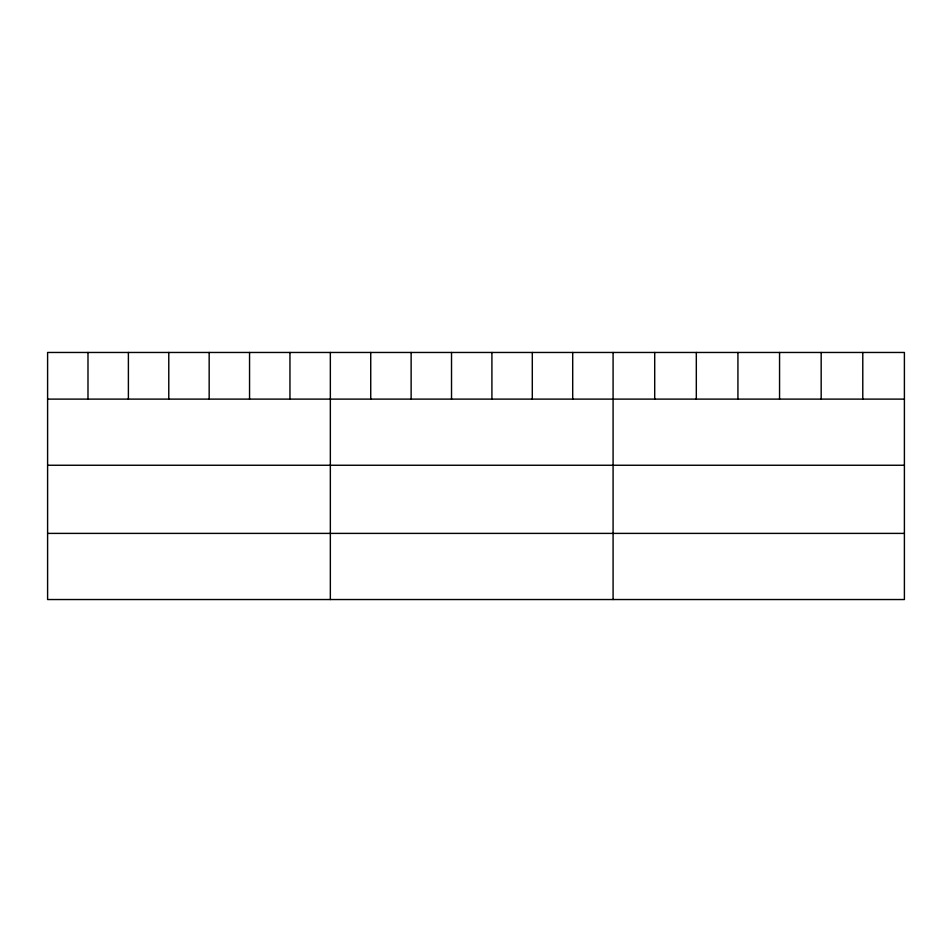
<?xml version="1.0" encoding="UTF-8"?>
<svg xmlns="http://www.w3.org/2000/svg" width="952" height="952" viewBox="0 0 952 952"><rect width="100%" height="100%" fill="white"/><g stroke="black" fill="none" stroke-linecap="round" stroke-linejoin="round"><path stroke-width="1.43" d="M904.4 399.114L904.4 599.534L47.6 599.534L47.6 352.466L904.4 352.466L904.4 399.114L47.6 399.114M47.6 465.254L904.4 465.254M47.6 533.394L904.4 533.394M862.786 352.466L862.786 399.114M821.171 352.466L821.171 399.114M779.557 352.466L779.557 399.114M737.931 352.466L737.931 399.114M696.317 352.466L696.317 399.114M654.702 352.466L654.702 399.114M613.088 352.466L613.088 599.534M572.699 352.466L572.699 399.114M532.299 352.466L532.299 399.114M491.91 352.466L491.91 399.114M451.522 352.466L451.522 399.114M411.133 352.466L411.133 399.114M370.733 352.466L370.733 399.114M330.344 352.466L330.344 599.534M289.955 352.466L289.955 399.114M249.555 352.466L249.555 399.114M209.166 352.466L209.166 399.114M168.778 352.466L168.778 399.114M128.389 352.466L128.389 399.114M87.989 352.466L87.989 399.114"/></g></svg>
